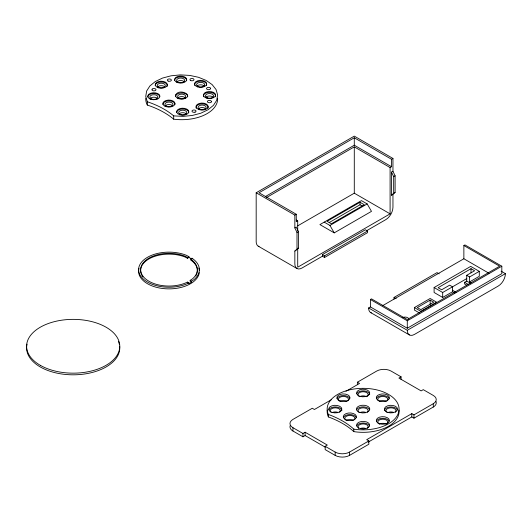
<?xml version="1.0" encoding="UTF-8"?>
<svg xmlns="http://www.w3.org/2000/svg" width="532" height="532" viewBox="0 0 532 532"><rect width="100%" height="100%" fill="white"/><g stroke="black" fill="none" stroke-linecap="round" stroke-linejoin="round"><path stroke-width="0.8" d="M322.419 256.231L322.419 254.575L365.384 229.771L367.532 231.014L367.532 232.664L324.567 257.475L322.419 256.231L302.01 268.015A10.128 5.845 -60 0 1 294.848 263.879L294.848 251.064L298.425 248.171L298.425 231.633L296.277 227.084L294.848 227.909L296.996 232.457L296.996 248.996M298.425 248.171L294.848 251.064M392.955 171.264L391.525 172.095L391.525 195.244L395.103 192.351L395.103 175.813L392.955 171.264L392.955 158.45L354.285 136.119L256.178 192.764L256.178 241.555A10.128 5.845 -60 0 0 258.978 246.496M391.525 195.244L395.103 192.351M191.587 282.013L191.587 281.182L194.074 279.579A30.384 17.543 0 0 0 192.039 258.253L190.503 259.018A28.356 16.372 0 0 1 192.398 278.921L190.163 280.364L190.163 281.189L191.587 282.013L188.893 283.755L188.893 282.931L187.463 282.106A28.356 16.372 0 0 1 149.166 281.388A28.356 16.372 0 0 1 147.058 259.303A28.356 16.372 0 0 1 184.99 256.165L187.483 257.455L188.907 256.637L188.907 257.461L187.483 258.279L184.99 256.989A28.356 16.372 0 0 0 150.988 257.86A28.356 16.372 0 0 0 142.915 276.953M471.026 282.745L469.59 281.92L469.59 276.959L479.292 271.347L470.707 266.392L434.105 287.526L434.105 292.487L442.684 297.441L452.533 291.769L454.68 293.012M469.59 281.92L479.292 276.308L479.292 271.347M392.955 158.45L391.525 159.274L354.285 137.775L259.037 192.764L296.277 214.263L296.277 221.704L297.714 220.88L297.714 230.802M265.488 196.488L354.285 145.216L391.525 166.715L391.525 159.274M266.2 197.724L354.285 146.872L390.096 167.547L391.525 166.715M256.178 192.764L294.848 215.094L296.277 214.263M188.893 282.931L188.78 282.991A30.384 17.543 0 0 1 147.75 282.226A30.384 17.543 0 0 1 145.495 258.559A30.384 17.543 0 0 1 186.133 255.2L188.907 256.637M297.714 225.841L354.285 193.183L390.096 213.851L390.096 167.547M296.996 232.457L298.425 231.633M393.673 193.183L393.673 176.644L395.103 175.813M360.018 202.273L327.074 221.292L331.37 223.773L364.314 204.754L360.018 202.273L360.018 204.754L329.222 222.536M324.207 222.123L329.94 225.428L367.18 203.929L371.476 211.37L334.236 232.87L319.912 224.604L361.447 200.624L367.18 203.929M390.096 213.851L297.714 267.19L297.714 248.171M366.794 230.609L385.793 219.643A10.128 5.845 -60 0 0 392.955 207.234L392.955 194.419M322.419 254.575L324.567 255.819L367.532 231.014M463.864 245.538L464.941 244.913L501.822 266.206L501.822 273.648L407.286 328.224L370.405 306.931L370.405 299.489L371.482 298.871L407.286 319.546L499.668 266.206L463.864 245.538L463.864 258.765L382.94 305.488M371.422 312.909A10.128 5.845 -60 0 1 368.616 307.968L370.405 306.931M394.039 299.077L394.039 297.421L437.011 272.617L439.159 273.854M470.308 283.157L466.73 281.096L466.73 275.303L474.604 270.755L471.026 268.687L438.082 287.706L441.666 289.774L449.666 285.159L452.533 286.808L452.533 291.769M414.401 307.569L430.155 298.479L436.599 302.196L420.845 311.293L414.401 307.569L414.401 310.05L419.409 312.949M452.406 286.881L466.73 278.608M430.155 300.128L417.261 307.569L420.845 309.637L433.733 302.196L430.155 300.128L430.155 304.264M466.73 285.225L464.582 283.988L464.582 282.332L466.73 281.096M370.405 299.489L407.286 320.783L501.822 266.206M368.616 307.968L407.286 330.292L505.4 273.648L501.104 271.167M357.384 384.689L357.384 382.209L376.723 371.05A10.128 5.845 0 0 1 391.047 371.05L401.068 376.836L401.068 379.316M331.602 399.579L314.419 409.5L312.271 408.257L292.933 419.422A10.128 5.845 0 0 0 292.933 427.695L292.933 431L302.961 436.785L305.109 435.548L325.158 447.126M345.926 391.306L359.532 383.452L357.384 382.209M292.933 427.695L302.961 433.48L305.109 432.237L327.306 445.058L325.158 446.295L325.158 449.607L335.187 455.392A10.128 5.845 0 0 0 349.511 455.392L368.842 444.233L368.842 440.922L366.694 439.685L411.815 413.637L413.963 414.874L433.294 403.708A10.128 5.845 0 0 0 433.294 395.442L423.273 389.657L421.125 390.894L398.92 378.079L401.068 376.836M325.158 446.295L335.187 452.087A10.128 5.845 0 0 0 349.511 452.087L368.842 440.922M368.131 442.165L411.815 416.942L413.963 418.185L433.294 407.02A10.128 5.845 0 0 0 435.921 401.374M434.105 287.526L442.684 292.48L452.533 286.808M147.324 101.758A80.784 46.643 0 0 1 173.685 115.876L183.028 116.382L192.278 115.471L200.81 113.21L208.039 109.758L213.472 105.336L216.737 100.255L217.615 94.862L216.039 89.516L212.128 84.595L206.137 80.418L198.483 77.286L189.685 75.398L180.341 74.892L171.085 75.803L162.553 78.058L155.331 81.516L149.898 85.938L146.633 91.019L145.755 96.412L147.324 101.758L147.324 105.063A80.784 46.643 0 0 1 173.685 119.181A35.957 20.755 0 0 0 217.615 98.167M188.907 257.461L191.321 258.712M463.864 258.765L488.928 273.235M360.018 204.754L362.166 205.997M466.73 275.303L469.59 276.959M464.582 282.332L468.16 284.401M452.406 290.186L455.984 292.254M296.277 220.055L297.714 220.88M394.039 297.421L396.187 298.665M258.273 246.19L296.942 268.52M370.718 312.603L409.387 334.927M190.163 280.364L191.587 281.182M329.94 225.428L334.236 232.87M391.525 172.095L393.673 176.644M471.026 268.687L471.026 272.823M442.684 292.48L442.684 297.441M433.294 403.708L433.294 407.02M413.963 414.874L413.963 418.185M411.815 413.637L411.815 416.942M407.286 320.783L407.286 328.224M354.285 137.775L354.285 145.216M354.285 146.872L354.285 193.183M353.807 429.138A35.957 20.755 0 0 0 398.933 410.897A35.957 20.755 0 0 0 359.984 388.407A35.957 20.755 0 0 0 328.384 414.461A80.784 46.643 0 0 1 353.807 429.138L353.807 431.618A35.957 20.755 0 0 0 398.967 410.019M349.511 452.087L349.511 455.392M335.187 452.087L335.187 455.392M328.384 414.461L328.384 416.942A80.784 46.643 0 0 1 353.807 431.618M324.567 255.819L324.567 257.475M305.109 432.237L305.109 435.548M302.961 433.48L302.961 436.785M294.848 215.094L294.848 227.909M191.926 258.193L191.926 259.024M187.483 257.455L187.483 258.279M187.463 282.106L187.463 282.931M173.685 115.876L173.685 119.181M147.324 105.063A35.957 20.755 0 0 1 145.755 98.174M179.218 113.841A4.05 2.341 0 0 1 186.233 113.841M165.026 106.267A4.05 2.341 0 0 1 168.411 104.558A4.05 2.341 0 0 1 172.448 105.702M177.768 98.34A4.05 2.341 0 0 1 181.685 96.605A4.05 2.341 0 0 1 185.595 98.34M198.589 108.714A4.05 2.341 0 0 1 205.611 108.714M205.605 97.735A4.05 2.341 0 0 1 208.99 96.026A4.05 2.341 0 0 1 213.026 97.176M197.119 85.985A4.05 2.341 0 0 1 201.156 84.841A4.05 2.341 0 0 1 204.541 86.55M176.73 82.274A4.05 2.341 0 0 1 180.115 80.558A4.05 2.341 0 0 1 184.152 81.709M157.758 86.836A4.05 2.341 0 0 1 164.774 86.836M149.938 98.939A4.05 2.341 0 0 1 153.854 97.21A4.05 2.341 0 0 1 157.765 98.939M176.651 112.531A6.078 3.511 0 0 1 182.722 109.027A6.078 3.511 0 0 1 188.8 112.531M162.865 104.392A6.078 3.511 0 0 1 168.937 100.887A6.078 3.511 0 0 1 175.015 104.392M175.607 96.465A6.078 3.511 0 0 1 181.685 92.954A6.078 3.511 0 0 1 187.763 96.465M196.228 108.309A6.078 3.511 0 0 1 202.1 103.893A6.078 3.511 0 0 1 207.972 108.309M203.643 96.771A6.078 3.511 0 0 1 209.515 92.355A6.078 3.511 0 0 1 215.387 96.771M194.759 85.585A6.078 3.511 0 0 1 200.624 81.17A6.078 3.511 0 0 1 206.496 85.585M174.562 80.392A6.078 3.511 0 0 1 180.641 76.887A6.078 3.511 0 0 1 186.719 80.392M155.191 85.526A6.078 3.511 0 0 1 162.06 82.048A6.078 3.511 0 0 1 167.134 86.437M147.776 97.063A6.078 3.511 0 0 1 153.056 93.585A6.078 3.511 0 0 1 159.72 96.159M505.4 273.648A10.128 5.845 -60 0 1 498.238 286.056L414.448 334.428A10.128 5.845 -60 0 1 407.286 330.292M402.631 317.684A3.544 2.048 0 0 1 406.913 317.358A3.544 2.048 0 0 1 408.563 319.659M358.728 412.2A5.061 2.926 0 0 1 363.117 407.818A5.061 2.926 0 0 1 367.499 412.2M330.877 412.2A5.061 2.926 0 0 1 335.266 407.818A5.061 2.926 0 0 1 339.649 412.2M332.733 412.34A5.061 2.926 0 0 1 337.793 412.34M358.728 428.28A5.061 2.926 0 0 1 363.117 423.898A5.061 2.926 0 0 1 367.499 428.28M360.583 428.42A5.061 2.926 0 0 1 365.65 428.42M360.583 412.34A5.061 2.926 0 0 1 365.65 412.34M339.037 400.829A5.061 2.926 0 0 1 343.419 396.446A5.061 2.926 0 0 1 347.808 400.829M359.532 396.726A5.061 2.926 0 0 1 359.532 392.596A5.061 2.926 0 0 1 366.694 392.596A5.061 2.926 0 0 1 366.694 396.726M378.425 400.829A5.061 2.926 0 0 1 382.807 396.446A5.061 2.926 0 0 1 387.196 400.829M354.252 419.848A5.061 2.926 0 0 0 352.769 415.997A5.061 2.926 0 0 0 345.986 416.509A5.061 2.926 0 0 0 346.285 420.46A5.061 2.926 0 0 1 353.447 420.46M339.842 401.441A5.061 2.926 0 0 1 347.004 401.441M328.384 416.942A35.957 20.755 0 0 1 327.26 410.019M292.933 431A10.128 5.845 0 0 1 290.312 425.354M379.23 424.177A5.061 2.926 0 0 1 386.392 424.177M388.433 412.34A5.061 2.926 0 0 1 393.5 412.34M360.583 396.26A5.061 2.926 0 0 1 365.65 396.26M379.23 401.441A5.061 2.926 0 0 1 386.392 401.441M386.578 412.2A5.061 2.926 0 0 1 390.967 407.818A5.061 2.926 0 0 1 395.349 412.2M378.425 423.572A5.061 2.926 0 0 1 382.807 419.189A5.061 2.926 0 0 1 387.196 423.572M356.759 425.839A6.584 3.804 0 0 1 363.117 423.02A6.584 3.804 0 0 1 369.474 425.839M343.506 417.407A6.584 3.804 0 0 1 349.87 414.588A6.584 3.804 0 0 1 356.227 417.407M328.902 409.753A6.584 3.804 0 0 1 336.124 406.973A6.584 3.804 0 0 1 341.85 410.737M337.062 398.388A6.584 3.804 0 0 1 343.419 395.569A6.584 3.804 0 0 1 349.783 398.388M356.759 393.673A6.584 3.804 0 0 1 363.974 390.894A6.584 3.804 0 0 1 369.7 394.658M376.45 398.388A6.584 3.804 0 0 1 382.807 395.569A6.584 3.804 0 0 1 389.165 398.388M384.383 410.737A6.584 3.804 0 0 1 390.109 406.973A6.584 3.804 0 0 1 397.324 409.753M376.45 421.125A6.584 3.804 0 0 1 382.807 418.312A6.584 3.804 0 0 1 389.165 421.125M356.659 409.74A6.683 3.857 0 0 1 363.117 406.88A6.683 3.857 0 0 1 369.574 409.74M119.68 346.199A46.59 26.899 0 0 1 71.428 374.794A46.59 26.899 0 0 1 27.052 344.177M118.45 341.551A46.59 26.899 0 0 1 119.427 344.636M199.287 272.663A30.384 17.543 0 0 1 165.366 288.75A30.384 17.543 0 0 1 139.005 268.487M198.848 268.095A30.384 17.543 0 0 1 199.327 270.369M197.146 272.457A28.356 16.372 0 0 1 195.743 275.935M190.503 259.842A28.356 16.372 0 0 1 197.266 271.752M175.813 94.729L175.607 95.634A6.078 3.511 0 0 0 183.254 99.025C195.251 95.787 179.437 87.893 175.813 94.729M152.205 89.11L152.006 89.396A2.028 1.17 0 0 0 154.313 90.852A2.028 1.17 0 0 0 155.623 89.03A2.028 1.17 0 0 0 152.205 89.11M211.364 101.878L211.157 102.157A2.028 1.17 0 0 1 207.746 102.244A2.028 1.17 0 0 1 209.056 100.422A2.028 1.17 0 0 1 211.364 101.878M195.025 112.166L194.539 112.285A2.028 1.17 0 0 1 192.019 110.949A2.028 1.17 0 0 1 195.178 110.197A2.028 1.17 0 0 1 195.025 112.166M210.519 88.219L210.313 87.933A2.028 1.17 0 0 0 206.901 87.847A2.028 1.17 0 0 0 208.205 89.669A2.028 1.17 0 0 0 210.519 88.219M206.476 98.074A6.078 3.511 0 0 0 215.593 95.035A6.078 3.511 0 0 0 206.476 91.996A6.078 3.511 0 0 0 206.476 98.074M199.061 109.612A6.078 3.511 0 0 0 208.178 106.573A6.078 3.511 0 0 0 199.061 103.534A6.078 3.511 0 0 0 199.061 109.612M165.904 106.606A6.078 3.511 0 0 0 175.015 103.567A6.078 3.511 0 0 0 165.904 100.528A6.078 3.511 0 0 0 165.904 106.606M150.815 99.278A6.078 3.511 0 0 0 159.926 96.239A6.078 3.511 0 0 0 150.815 93.2A6.078 3.511 0 0 0 150.815 99.278M179.69 114.746A6.078 3.511 0 0 0 188.8 111.707A6.078 3.511 0 0 0 179.69 108.668A6.078 3.511 0 0 0 179.69 114.746M197.591 86.889A6.078 3.511 0 0 0 206.702 83.85A6.078 3.511 0 0 0 197.591 80.811A6.078 3.511 0 0 0 197.591 86.889M177.602 82.606A6.078 3.511 0 0 0 186.719 79.567A6.078 3.511 0 0 0 177.602 76.528A6.078 3.511 0 0 0 177.602 82.606M158.23 87.74A6.078 3.511 0 0 0 167.341 84.701A6.078 3.511 0 0 0 158.23 81.662A6.078 3.511 0 0 0 158.23 87.74M168.185 81.077A2.028 1.17 0 0 0 171.37 80.232A2.028 1.17 0 0 0 168.511 79.055A2.028 1.17 0 0 0 168.185 81.077M190.795 80.585A2.028 1.17 0 0 0 193.987 79.74A2.028 1.17 0 0 0 191.128 78.57A2.028 1.17 0 0 0 190.795 80.585M180.7 114.56A4.05 2.341 0 0 0 186.779 112.531A4.05 2.341 0 0 0 180.7 110.51A4.05 2.341 0 0 0 180.7 114.56M166.077 106.048A4.05 2.341 0 0 0 172.853 104.997A4.05 2.341 0 0 0 167.893 102.137A4.05 2.341 0 0 0 166.077 106.048M179.656 98.487A4.05 2.341 0 0 0 185.735 96.465A4.05 2.341 0 0 0 179.656 94.437A4.05 2.341 0 0 0 179.656 98.487M199.234 109.053A4.05 2.341 0 0 0 206.01 108.009A4.05 2.341 0 0 0 201.049 105.143A4.05 2.341 0 0 0 199.234 109.053M207.487 97.888A4.05 2.341 0 0 0 213.565 95.86A4.05 2.341 0 0 0 207.487 93.838A4.05 2.341 0 0 0 207.487 97.888M197.764 86.33A4.05 2.341 0 0 0 204.541 85.28A4.05 2.341 0 0 0 199.58 82.42A4.05 2.341 0 0 0 197.764 86.33M178.619 82.42A4.05 2.341 0 0 0 184.69 80.392A4.05 2.341 0 0 0 178.619 78.37A4.05 2.341 0 0 0 178.619 82.42M158.403 87.181A4.05 2.341 0 0 0 165.179 86.131A4.05 2.341 0 0 0 160.218 83.265A4.05 2.341 0 0 0 158.403 87.181M150.988 98.719A4.05 2.341 0 0 0 157.765 97.669A4.05 2.341 0 0 0 152.804 94.802A4.05 2.341 0 0 0 150.988 98.719M358.462 427.854A6.584 3.804 0 0 0 369.474 426.152A6.584 3.804 0 0 0 361.414 421.497A6.584 3.804 0 0 0 358.462 427.854M379.516 423.745A6.584 3.804 0 0 0 389.391 420.46A6.584 3.804 0 0 0 379.516 417.168A6.584 3.804 0 0 0 379.516 423.745M345.215 419.422A6.584 3.804 0 0 0 356.227 417.72A6.584 3.804 0 0 0 348.161 413.065A6.584 3.804 0 0 0 345.215 419.422M331.975 412.38A6.584 3.804 0 0 0 341.85 409.088A6.584 3.804 0 0 0 331.975 405.796A6.584 3.804 0 0 0 331.975 412.38M340.128 401.008A6.584 3.804 0 0 0 350.003 397.717A6.584 3.804 0 0 0 340.128 394.425A6.584 3.804 0 0 0 340.128 401.008M359.825 396.3A6.584 3.804 0 0 0 369.7 393.008A6.584 3.804 0 0 0 359.825 389.717A6.584 3.804 0 0 0 359.825 396.3M379.516 401.008A6.584 3.804 0 0 0 389.391 397.717A6.584 3.804 0 0 0 379.516 394.425A6.584 3.804 0 0 0 379.516 401.008M387.675 412.38A6.584 3.804 0 0 0 397.55 409.088A6.584 3.804 0 0 0 387.675 405.796A6.584 3.804 0 0 0 387.675 412.38M359.772 412.426A6.683 3.857 0 0 0 369.8 409.088A6.683 3.857 0 0 0 359.772 405.743A6.683 3.857 0 0 0 359.772 412.426M40.445 365.398A46.59 26.899 0 0 0 118.257 353.068A46.59 26.899 0 0 0 60.854 320.324A46.59 26.899 0 0 0 40.445 365.398"/></g></svg>
